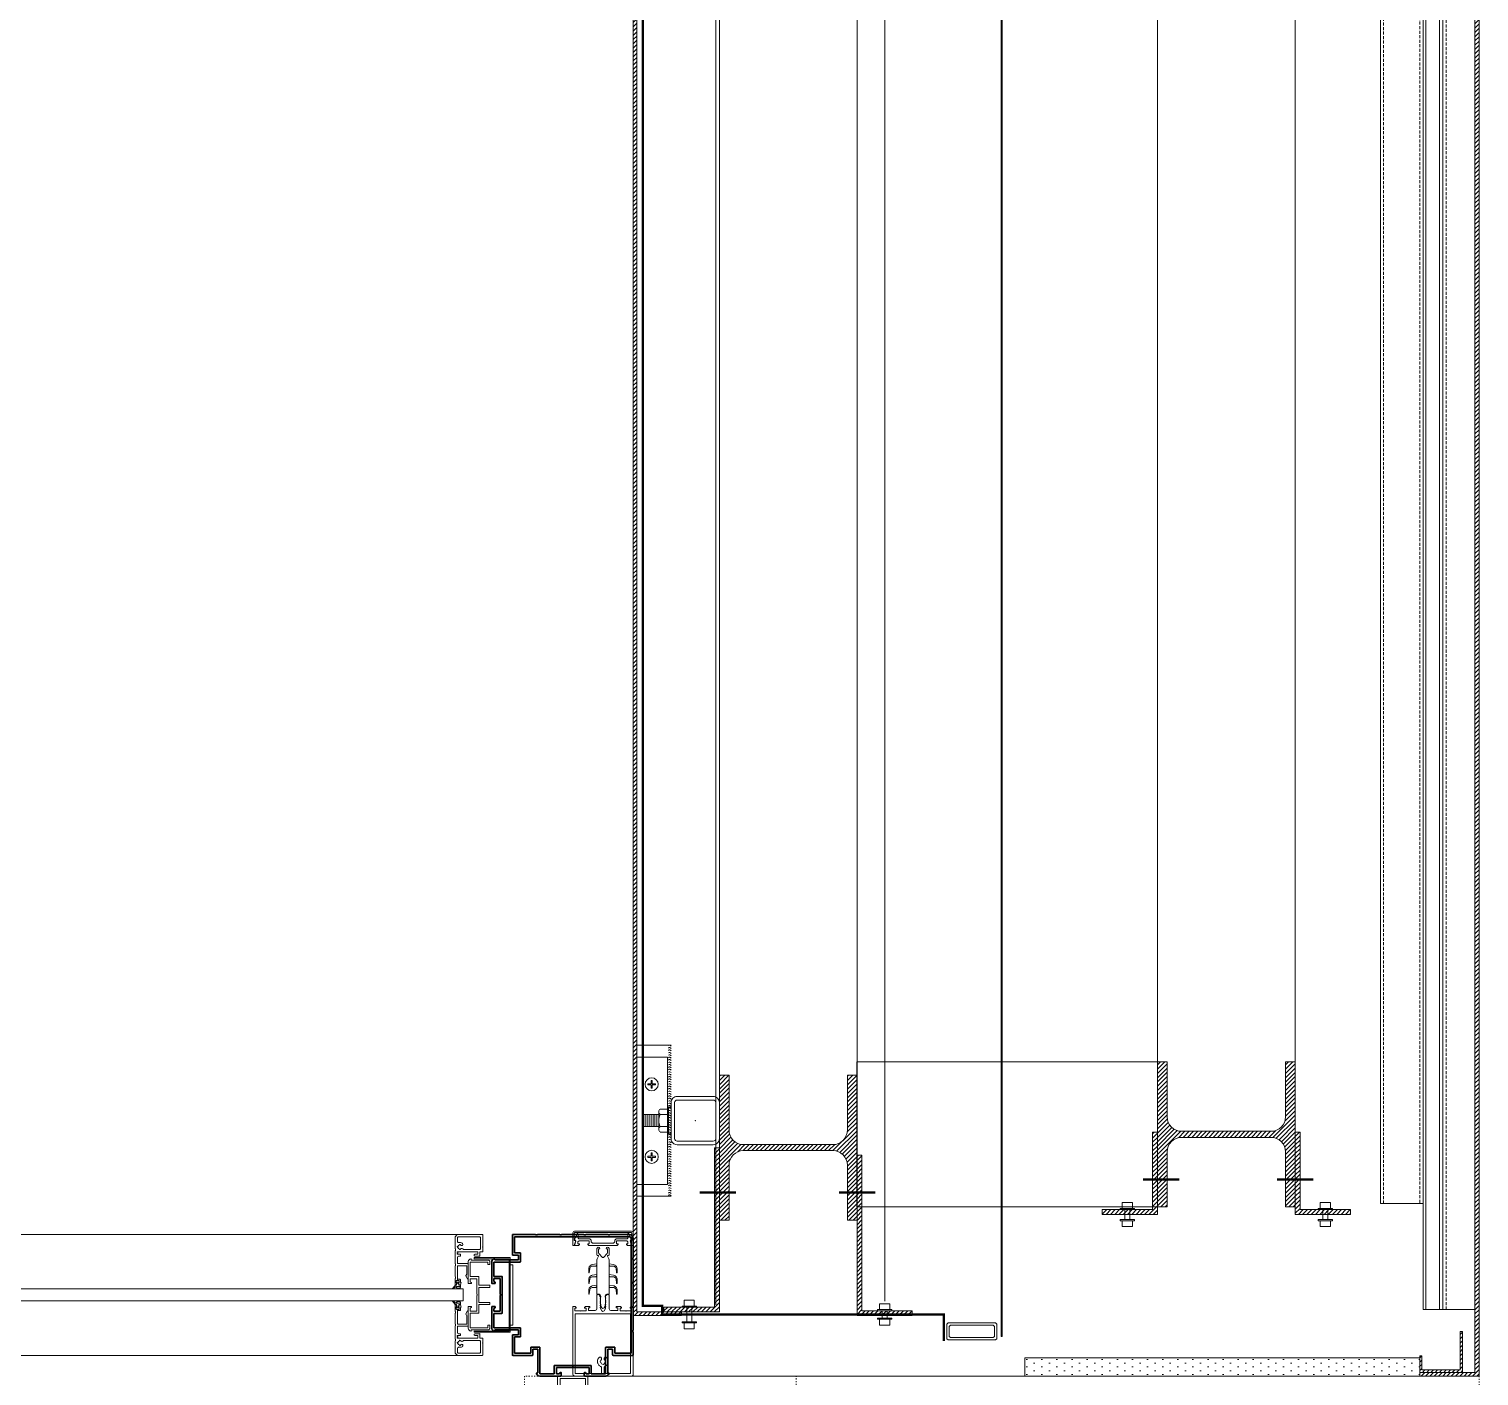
# Model space of a CAD drawing. Extents: x -3709 to 34962, y 0 to 8245.
# Drawn here: x 6080.8 to 6200.8, y 2972 to 3083.5 of the extents above; entities that cross this region are included whole.
import ezdxf

# ---------------------------------------------------------------- set-up
doc = ezdxf.new("R2010")
doc.units = 0
for name, pattern in [('DOT2', [0.125, 0, -0.125]), ('Grundrisse$0$AUSGEZOGEN', [2, 1, 1]), ('HIDDEN', [0.375, 0.25, -0.125])]:
    doc.linetypes.add(name, pattern=pattern)
doc.layers.get('0').update_dxf_attribs({"color": 9, "lineweight": 9})
for name, color, linetype, lineweight in [('06D', 9, 'Continuous', 9), ('09P', 9, 'Continuous', 9), ('10', 9, 'Continuous', 9), ('10A', 9, 'Continuous', 9), ('15', 9, 'Continuous', 9), ('20', 9, 'DOT2', 9), ('33', 9, 'BATTING', 9)]:
    doc.layers.add(name, color=color, linetype=linetype, lineweight=lineweight)
doc.linetypes.add('BATTING', pattern='A,0.0001,-0.1,[134,ltypeshp.shx,S=0.1,R=0,X=-0.1,Y=0],-0.2,[134,ltypeshp.shx,S=0.1,R=180,X=0.1,Y=0],-0.1', length=0.4001)
pattern_1 = [(135, (-1.3601, 215.09837), (-0.1767767, -0.1767767), [])]
pattern_2 = [(135, (-1.36034, 214.00161), (-0.1767767, -0.1767767), [])]

# ---------------------------------------------------------------- blocks, each defined once
blk = doc.blocks.new('p-cepheprofil-12')
at = {"layer": '10A', "linetype": 'Continuous'}
for points in [[(2.39, 11.82), (2.34, 11.87), (-2.34, 11.87), (-2.39, 11.82), (-2.39, 11.21), (-2.3, 11.18), (-2.28, 11.12), (-2.39, 10.8), (-2.5, 10.8), (-2.5, 11.85), (-2.45, 11.96), (-2.35, 12), (2.35, 12), (2.46, 11.95), (2.5, 11.85), (2.5, 10.8), (2.39, 10.8), (2.28, 11.12), (2.3, 11.18), (2.39, 11.21)], [(-2.07, 10.94), (-1.95, 10.94), (-1.95, 10.88), (-2.03, 10.8), (-2.35, 10.8), (-2.25, 11.17), (-2.25, 11.2), (-2.27, 11.23), (-2.33, 11.26), (-2.35, 11.31), (-2.27, 11.47), (-2.2, 11.61), (-2.13, 11.78), (-2.1, 11.79), (-2.07, 11.78), (-2.05, 11.74), (-2.05, 11.4), (-2, 11.35), (-1.08, 11.35), (-0.98, 11.25), (-0.98, 11.1), (-0.88, 11), (-0.03, 11), (0, 10.98), (0.02, 11), (0.88, 11), (0.98, 11.1), (0.98, 11.25), (1.08, 11.35), (2, 11.35), (2.05, 11.4), (2.05, 11.74), (2.07, 11.78), (2.1, 11.79), (2.14, 11.77), (2.21, 11.58), (2.26, 11.48), (2.35, 11.3), (2.33, 11.27), (2.27, 11.23), (2.25, 11.2), (2.25, 11.18), (2.35, 10.8), (2.03, 10.8), (1.95, 10.88), (1.95, 10.94), (2.07, 10.94), (2.07, 11.1), (1.97, 11.2), (1.13, 11.2), (1.13, 10.94), (1.25, 10.94), (1.25, 10.88), (1.17, 10.8), (-1.17, 10.8), (-1.25, 10.88), (-1.25, 10.94), (-1.13, 10.94), (-1.13, 11.2), (-1.97, 11.2), (-2.07, 11.1)], [(2.5, 5.75), (2.5, 0.15), (2.46, 0.05), (2.35, 0), (-2.35, 0), (-2.47, 0.06), (-2.5, 0.15), (-2.5, 5.75), (-2.3, 5.75), (-2.22, 5.67), (-2.22, 5.61), (-2.34, 5.61), (-2.34, 5.38), (-1.9, 5.38), (-1.87, 5.36), (-1.85, 5.38), (-1.4, 5.38), (-1.4, 5.61), (-1.52, 5.61), (-1.52, 5.67), (-1.44, 5.75), (-1.08, 5.75), (-1.08, 5.63), (-1.2, 5.63), (-1.2, 5.42), (-0.65, 5.42), (-0.53, 5.48), (-0.5, 5.57), (-0.5, 6.7), (-0.45, 6.75), (-0.35, 6.75), (-0.25, 6.65), (-0.25, 6.56), (-0.2, 6.53), (-0.2, 6.41), (-0.25, 6.38), (-0.2, 6.35), (-0.2, 6.23), (-0.25, 6.2), (-0.2, 6.17), (-0.2, 6.05), (-0.25, 6.02), (-0.2, 5.99), (-0.2, 5.87), (-0.25, 5.84), (-0.2, 5.81), (-0.2, 5.69), (-0.25, 5.66), (-0.2, 5.63), (-0.2, 5.59), (-0.09, 5.4), (0, 5.35), (0.09, 5.4), (0.2, 5.59), (0.2, 5.72), (0.25, 5.75), (0.2, 5.78), (0.2, 5.9), (0.25, 5.93), (0.2, 5.96), (0.2, 6.08), (0.25, 6.11), (0.2, 6.14), (0.2, 6.26), (0.25, 6.29), (0.2, 6.32), (0.2, 6.44), (0.25, 6.47), (0.2, 6.5), (0.2, 6.62), (0.25, 6.65), (0.37, 6.75), (0.45, 6.75), (0.5, 6.7), (0.5, 5.57), (0.56, 5.45), (0.65, 5.42), (1.22, 5.42), (1.22, 5.63), (1.1, 5.63), (1.1, 5.75), (1.46, 5.75), (1.54, 5.67), (1.54, 5.61), (1.42, 5.61), (1.42, 5.38), (1.86, 5.38), (1.89, 5.36), (1.91, 5.38), (2.36, 5.38), (2.36, 5.61), (2.24, 5.61), (2.24, 5.67), (2.32, 5.75)]]:
    blk.add_lwpolyline(points, close=True, dxfattribs=at)
at = {"layer": '10A', "linetype": 'Grundrisse$0$AUSGEZOGEN'}
for points in [[(0.5, 6.78), (0.32, 6.78), (0.22, 6.72), (0.19, 6.58), (0.2, 6.41), (0.21, 6.24), (0.21, 6.16), (0.24, 6.13), (0.2, 6.1), (0.2, 6.06), (0.19, 5.88), (0.19, 5.83), (0.17, 5.77), (0.09, 5.63), (0, 5.58), (-0.09, 5.63), (-0.17, 5.77), (-0.19, 5.83), (-0.19, 5.88), (-0.2, 6.06), (-0.2, 6.1), (-0.23, 6.13), (-0.21, 6.16), (-0.21, 6.24), (-0.2, 6.41), (-0.19, 6.58), (-0.23, 6.73), (-0.32, 6.78), (-0.5, 6.78), (-0.5, 9.61), (-0.48, 9.69), (-0.37, 9.93), (-0.37, 9.96), (-0.4, 9.97), (-0.47, 9.96), (-0.49, 9.97), (-0.5, 10.02), (-0.5, 10.56), (-0.4, 10.66), (-0.29, 10.63), (-0.27, 10.52), (-0.34, 10.52), (-0.37, 10.49), (-0.37, 10.2), (-0.34, 10.13), (-0.03, 9.82), (0, 9.81), (0.04, 9.82), (0.34, 10.13), (0.37, 10.2), (0.37, 10.49), (0.34, 10.52), (0.26, 10.52), (0.29, 10.63), (0.36, 10.66), (0.47, 10.63), (0.5, 10.56), (0.5, 9.99), (0.47, 9.96), (0.4, 9.97), (0.38, 9.96), (0.37, 9.93), (0.48, 9.69), (0.5, 9.61)], [(-0.94, 9.2), (-0.89, 9.22), (-0.5, 9.27), (-0.5, 9.16), (-0.55, 9.11), (-0.58, 9.09), (-0.9, 9.09), (-1.05, 9), (-1.1, 8.89), (-1.13, 8.55), (-1.13, 8.54), (-1.16, 8.53), (-1.18, 8.55), (-1.18, 8.9), (-1.18, 8.91), (-1.17, 8.96), (-1.15, 9), (-1.13, 9.05), (-1.1, 9.09), (-1.06, 9.12), (-1.02, 9.16), (-0.98, 9.18)], [(0.92, 9.21), (0.88, 9.22), (0.5, 9.27), (0.5, 9.16), (0.55, 9.11), (0.58, 9.09), (0.89, 9.09), (1.04, 9), (1.08, 8.89), (1.11, 8.56), (1.12, 8.54), (1.15, 8.53), (1.17, 8.55), (1.17, 8.9), (1.17, 8.91), (1.16, 8.96), (1.14, 9), (1.12, 9.05), (1.09, 9.09), (1.05, 9.13), (1.01, 9.16), (0.97, 9.18)], [(-0.94, 8.32), (-0.89, 8.34), (-0.5, 8.39), (-0.5, 8.28), (-0.55, 8.23), (-0.58, 8.21), (-0.9, 8.21), (-1.05, 8.12), (-1.1, 8.01), (-1.13, 7.67), (-1.13, 7.66), (-1.16, 7.65), (-1.18, 7.67), (-1.18, 8.02), (-1.18, 8.03), (-1.17, 8.08), (-1.15, 8.12), (-1.13, 8.17), (-1.1, 8.21), (-1.06, 8.24), (-1.02, 8.28), (-0.98, 8.3)], [(-0.94, 7.44), (-0.89, 7.46), (-0.5, 7.51), (-0.5, 7.4), (-0.55, 7.35), (-0.58, 7.33), (-0.9, 7.33), (-1.05, 7.24), (-1.1, 7.13), (-1.13, 6.79), (-1.13, 6.78), (-1.16, 6.77), (-1.18, 6.79), (-1.18, 7.14), (-1.18, 7.15), (-1.17, 7.2), (-1.15, 7.24), (-1.13, 7.29), (-1.1, 7.33), (-1.06, 7.36), (-1.02, 7.4), (-0.98, 7.42)], [(0.92, 8.33), (0.88, 8.34), (0.5, 8.39), (0.5, 8.28), (0.55, 8.23), (0.58, 8.21), (0.89, 8.21), (1.04, 8.12), (1.08, 8.01), (1.11, 7.68), (1.12, 7.66), (1.15, 7.65), (1.17, 7.67), (1.17, 8.02), (1.17, 8.03), (1.16, 8.08), (1.14, 8.12), (1.12, 8.17), (1.09, 8.21), (1.05, 8.25), (1.01, 8.28), (0.97, 8.3)], [(0.92, 7.45), (0.88, 7.46), (0.5, 7.51), (0.5, 7.4), (0.55, 7.35), (0.58, 7.33), (0.89, 7.33), (1.04, 7.24), (1.08, 7.13), (1.11, 6.8), (1.12, 6.78), (1.15, 6.77), (1.17, 6.79), (1.17, 7.14), (1.17, 7.15), (1.16, 7.2), (1.14, 7.24), (1.12, 7.29), (1.09, 7.33), (1.05, 7.37), (1.01, 7.4), (0.97, 7.42)]]:
    blk.add_lwpolyline(points, close=True, dxfattribs=at)
at = {"layer": '10A', "linetype": 'Continuous'}
blk.add_lwpolyline([(2.29, 5.15), (-2.29, 5.15), (-2.29, 0.21), (-0.16, 0.21), (-0.11, 0.26), (-0.11, 0.72), (-0.17, 0.78), (-0.22, 0.8), (-0.27, 0.83), (-0.31, 0.87), (-0.35, 0.91), (-0.38, 0.95), (-0.41, 1), (-0.43, 1.05), (-0.45, 1.1), (-0.46, 1.16), (-0.46, 1.21), (-0.45, 1.27), (-0.44, 1.32), (-0.42, 1.38), (-0.4, 1.43), (-0.37, 1.47), (-0.33, 1.51), (-0.29, 1.55), (-0.18, 1.56), (-0.13, 1.48), (-0.13, 1.34), (-0.16, 1.32), (-0.18, 1.33), (-0.22, 1.22), (-0.18, 1.08), (-0.16, 1.08), (-0.14, 1.07), (-0.12, 1), (0.01, 0.96), (0.11, 1), (0.12, 1.07), (0.15, 1.08), (0.16, 1.07), (0.2, 1.22), (0.16, 1.32), (0.15, 1.32), (0.12, 1.33), (0.11, 1.35), (0.11, 1.48), (0.18, 1.58), (0.27, 1.55), (0.31, 1.51), (0.35, 1.47), (0.38, 1.43), (0.41, 1.38), (0.42, 1.32), (0.44, 1.27), (0.44, 1.21), (0.44, 1.16), (0.43, 1.1), (0.42, 1.05), (0.39, 1), (0.37, 0.95), (0.33, 0.91), (0.29, 0.87), (0.25, 0.83), (0.2, 0.8), (0.15, 0.78), (0.09, 0.72), (0.09, 0.26), (0.14, 0.21), (2.29, 0.21), (2.29, 5.15)], dxfattribs=at)
blk = doc.blocks.new('*U98')
at = {"layer": '06D'}
for p, q in [((-4.58, 0), (-49.99, 0)), ((-4.58, -10), (-49.99, -10))]:
    blk.add_line(p, q, dxfattribs=at)
at = {"layer": '10'}
for p, q in [((-2.51, 0), (-4.58, 0)), ((-4.6, -0.01), (-4.77, -0.18)), ((-4.77, -1.17), (-4.77, -0.18)), ((-4.75, -1.19), (-4.74, -1.19)), ((-4.74, -1.19), (-4.74, -1.34)), ((-2.51, -1.03), (-2.48, -1)), ((-2.48, -1.05), (-2.51, -1.03)), ((-2.48, -1), (-2.48, -0.02)), ((-2.48, -1.42), (-2.48, -1.05)), ((-4.77, -1.36), (-4.77, -2.41)), ((-4.74, -1.34), (-4.75, -1.34)), ((-4.59, -1.48), (-4.59, -1.42)), ((-4.36, -1.42), (-4.59, -1.42)), ((-4.59, -1.63), (-4.59, -1.57)), ((-4.4, -1.63), (-4.59, -1.63)), ((-4.57, -2.36), (-4.57, -1.89)), ((-4.48, -1.79), (-4.38, -1.79)), ((-4.36, -1.42), (-2.9, -1.42)), ((-2.9, -1.63), (-3.1, -1.63)), ((-3.1, -1.79), (-2.75, -1.79)), ((-2.9, -1.42), (-2.9, -1.63)), ((-2.72, -1.42), (-2.48, -1.42)), ((-2.72, -1.77), (-2.72, -1.42)), ((-4.77, -2.61), (-4.77, -3.46)), ((-4.75, -2.44), (-4.74, -2.44)), ((-4.74, -2.58), (-4.75, -2.58)), ((-4.75, -3.49), (-4.74, -3.49)), ((-4.74, -2.44), (-4.74, -2.58)), ((-4.74, -3.49), (-4.74, -3.64)), ((-4.57, -3.77), (-4.57, -2.63)), ((-3.7, -2.41), (-4.53, -2.41)), ((-4.53, -2.58), (-3.8, -2.58)), ((-3.87, -3.43), (-3.73, -3.68)), ((-3.81, -3.28), (-3.86, -3.37)), ((-3.8, -2.58), (-3.8, -3.26)), ((-3.68, -3.66), (-3.68, -2.43)), ((-4.77, -4.22), (-4.98, -4.48)), ((-4.96, -4.5), (-4.96, -4.5)), ((-4.96, -4.5), (-4.96, -4.5)), ((-4.94, -4.48), (-4.7, -4.33)), ((-4.77, -3.66), (-4.77, -4.04)), ((-4.77, -3.77), (-4.77, -4.15)), ((-4.74, -3.64), (-4.75, -3.64)), ((-4.67, -4.2), (-4.75, -4.2)), ((-4.7, -4.33), (-4.7, -4.33)), ((-4.68, -4.17), (-4.63, -4.01)), ((-4.68, -4.31), (-4.68, -4.31)), ((-4.67, -3.83), (-4.67, -4.01)), ((-4.67, -3.96), (-4.62, -3.94)), ((-4.67, -4), (-4.67, -3.96)), ((-4.62, -3.99), (-4.67, -4)), ((-4.67, -4.01), (-4.63, -4.01)), ((-4.65, -4.18), (-4.63, -4.09)), ((-4.64, -3.8), (-4.46, -3.8)), ((-4.63, -4.09), (-4.62, -4.09)), ((-4.6, -4.06), (-4.6, -4.01)), ((-4.58, -4.31), (-4.4, -4.31)), ((-4.57, -3.77), (-4.57, -3.68)), ((-4.55, -3.7), (-4.38, -3.7)), ((-4.52, -4.45), (-4.46, -4.45)), ((-4.52, -4.49), (-4.46, -4.49)), ((-4.5, -4.06), (-4.5, -4.01)), ((-4.43, -3.96), (-4.48, -3.94)), ((-4.43, -4), (-4.48, -3.99)), ((-4.47, -4.09), (-4.48, -4.09)), ((-4.42, -4.17), (-4.47, -4.01)), ((-4.47, -4.01), (-4.43, -4.01)), ((-4.45, -4.18), (-4.47, -4.09)), ((-4.43, -3.83), (-4.43, -4.01)), ((-4.43, -4), (-4.43, -3.96)), ((-4.35, -4.2), (-4.43, -4.2)), ((-4.38, -4.2), (-4.36, -4.2)), ((-4.33, -3.96), (-4.33, -3.75)), ((-4.33, -3.96), (-4.26, -3.98)), ((-4.33, -3.96), (-4.26, -3.98)), ((-4.33, -4.32), (-4.33, -4.23)), ((-4.26, -3.98), (-4.32, -4.17)), ((-3.68, -3.67), (-3.68, -3.66)), ((-2.81, -4.38), (-2.81, -5.62)), ((-4.77, -5.78), (-4.98, -5.52)), ((-4.96, -5.5), (-4.96, -5.5)), ((-4.96, -5.5), (-4.96, -5.5)), ((-4.94, -5.52), (-4.7, -5.67)), ((-4.77, -6.23), (-4.77, -5.85)), ((-4.77, -6.34), (-4.77, -5.96)), ((-4.67, -5.8), (-4.75, -5.8)), ((-4.7, -5.67), (-4.7, -5.67)), ((-4.68, -5.69), (-4.68, -5.69)), ((-4.68, -5.83), (-4.63, -5.99)), ((-4.67, -6.17), (-4.67, -5.99)), ((-4.67, -5.99), (-4.63, -5.99)), ((-4.67, -6), (-4.67, -6.04)), ((-4.62, -6.01), (-4.67, -6)), ((-4.65, -5.82), (-4.63, -5.91)), ((-4.63, -5.91), (-4.62, -5.91)), ((-4.6, -5.94), (-4.6, -5.99)), ((-4.58, -5.69), (-4.4, -5.69)), ((-4.52, -5.51), (-4.46, -5.51)), ((-4.52, -5.55), (-4.46, -5.55)), ((-4.5, -5.94), (-4.5, -5.99)), ((-4.47, -5.91), (-4.48, -5.91)), ((-4.43, -6), (-4.48, -6.01)), ((-4.45, -5.82), (-4.47, -5.91)), ((-4.42, -5.83), (-4.47, -5.99)), ((-4.47, -5.99), (-4.43, -5.99)), ((-4.35, -5.8), (-4.43, -5.8)), ((-4.43, -6.17), (-4.43, -5.99)), ((-4.43, -6), (-4.43, -6.04)), ((-4.38, -5.8), (-4.36, -5.8)), ((-4.33, -5.68), (-4.33, -5.77)), ((-4.26, -6.02), (-4.32, -5.83)), ((-4.77, -7.39), (-4.77, -6.54)), ((-4.74, -6.36), (-4.75, -6.36)), ((-4.75, -6.51), (-4.74, -6.51)), ((-4.74, -6.51), (-4.74, -6.36)), ((-4.67, -6.04), (-4.62, -6.06)), ((-4.64, -6.2), (-4.46, -6.2)), ((-4.57, -6.23), (-4.57, -7.37)), ((-4.57, -6.23), (-4.57, -6.32)), ((-4.55, -6.3), (-4.38, -6.3)), ((-4.43, -6.04), (-4.48, -6.06)), ((-4.33, -6.04), (-4.26, -6.02)), ((-4.33, -6.04), (-4.26, -6.02)), ((-4.33, -6.04), (-4.33, -6.25)), ((-3.87, -6.57), (-3.73, -6.32)), ((-3.81, -6.72), (-3.86, -6.63)), ((-3.8, -7.42), (-3.8, -6.74)), ((-3.68, -6.33), (-3.68, -6.34)), ((-3.68, -6.34), (-3.68, -7.57)), ((-4.77, -8.64), (-4.77, -7.59)), ((-4.74, -7.42), (-4.75, -7.42)), ((-4.75, -7.56), (-4.74, -7.56)), ((-4.74, -7.56), (-4.74, -7.42)), ((-4.4, -8.37), (-4.59, -8.37)), ((-4.59, -8.37), (-4.59, -8.43)), ((-4.57, -7.64), (-4.57, -8.11)), ((-4.53, -7.42), (-3.8, -7.42)), ((-3.7, -7.59), (-4.53, -7.59)), ((-4.48, -8.21), (-4.38, -8.21)), ((-3.1, -8.21), (-2.75, -8.21)), ((-2.9, -8.37), (-3.1, -8.37)), ((-2.9, -8.58), (-2.9, -8.37)), ((-2.72, -8.23), (-2.72, -8.58)), ((-4.77, -8.83), (-4.77, -9.82)), ((-4.74, -8.66), (-4.75, -8.66)), ((-4.75, -8.81), (-4.74, -8.81)), ((-4.74, -8.81), (-4.74, -8.66)), ((-4.59, -8.52), (-4.59, -8.58)), ((-4.36, -8.58), (-4.59, -8.58)), ((-4.36, -8.58), (-2.9, -8.58)), ((-2.72, -8.58), (-2.48, -8.58)), ((-2.48, -8.95), (-2.51, -8.97)), ((-2.51, -8.97), (-2.48, -9)), ((-2.48, -8.58), (-2.48, -8.95)), ((-2.48, -9), (-2.48, -9.98)), ((-4.6, -9.99), (-4.77, -9.82)), ((-2.51, -10), (-4.58, -10))]:
    blk.add_line(p, q, dxfattribs=at)
for points in [[(-2.76, -1.24), (-4.06, -1.24, -0.299765), (-4.1, -1.21, 0.493448), (-4.26, -1.17, -0.109939), (-4.33, -1.2), (-4.33, -1.24, -0.093842), (-4.41, -1.24), (-4.41, -1.2, -0.284735), (-4.54, -1.07), (-4.58, -1.07, -0.093842), (-4.58, -0.99), (-4.54, -0.99, -0.284735), (-4.41, -0.86), (-4.41, -0.82, -0.093842), (-4.33, -0.82), (-4.33, -0.86, -0.11545), (-4.26, -0.9, 0.758222), (-4.12, -0.8, 0.3195), (-4.31, -0.67), (-4.48, -0.67, -0.414214), (-4.57, -0.57), (-4.57, -0.28, -0.414214), (-4.48, -0.18), (-2.76, -0.18, -0.414214), (-2.66, -0.28), (-2.66, -1.14, -0.414214)], [(-2.76, -8.76), (-4.06, -8.76, 0.299765), (-4.1, -8.79, -0.493448), (-4.26, -8.83, 0.109939), (-4.33, -8.8), (-4.33, -8.76, 0.093842), (-4.41, -8.76), (-4.41, -8.8, 0.284735), (-4.54, -8.93), (-4.58, -8.93, 0.093842), (-4.58, -9.01), (-4.54, -9.01, 0.284735), (-4.41, -9.14), (-4.41, -9.18, 0.093842), (-4.33, -9.18), (-4.33, -9.14, 0.11545), (-4.26, -9.1, -0.758222), (-4.12, -9.2, -0.3195), (-4.31, -9.33), (-4.48, -9.33, 0.414214), (-4.57, -9.43), (-4.57, -9.72, 0.414214), (-4.48, -9.82), (-2.76, -9.82, 0.414214), (-2.66, -9.72), (-2.66, -8.86, 0.414214)]]:
    blk.add_lwpolyline(points, format="xyb", close=True, dxfattribs=at)
blk.add_lwpolyline([(-3.69, -5.99), (-3.69, -7.76, 0.302455), (-3.47, -7.99, 0.472325), (-3.44, -7.96), (-3.44, -7.89), (-1.99, -7.89), (-1.89, -7.79), (-1.89, -7.51), (-2.07, -7.51), (-2.07, -7.71), (-3.51, -7.71), (-3.51, -6.52), (-2.81, -6.52), (-2.81, -5.8), (-1.89, -5.8), (-1.89, -5.62), (-2.81, -5.62), (-2.81, -4.38), (-1.89, -4.38), (-1.89, -4.2), (-2.81, -4.2), (-2.81, -3.48), (-3.51, -3.48), (-3.51, -2.29), (-2.07, -2.29), (-2.07, -2.49), (-1.89, -2.49), (-1.89, -2.21), (-1.99, -2.11), (-3.44, -2.11), (-3.44, -2.04, 0.472325), (-3.47, -2.01, 0.300488), (-3.69, -2.23, 0.047452), (-3.69, -2.24), (-3.69, -4.01, 0.414214), (-3.65, -4.05), (-3.47, -4.05), (-3.4, -4.05), (-3.4, -4.01, 0.339454), (-3.44, -3.96), (-3.53, -3.91), (-3.53, -3.7, -0.414214), (-3.49, -3.66), (-2.96, -3.66), (-2.96, -4.95), (-2.93, -4.95), (-2.93, -5.05), (-2.96, -5.05), (-2.96, -6.34), (-3.49, -6.34, -0.414214), (-3.53, -6.3), (-3.53, -6.09), (-3.44, -6.04, 0.339454), (-3.4, -5.99), (-3.4, -5.95), (-3.65, -5.95, 0.414214), (-3.69, -5.99)], format="xyb", dxfattribs=at)
for points in [[(-0.2, -1.91), (-3.19, -1.91), (-3.19, -2.01), (-0.3, -2.01), (-0.3, -7.99), (-3.19, -7.99), (-3.19, -8.09), (-0.2, -8.09)], [(0, -7.49), (-0.2, -7.49), (-0.2, -2.51), (0, -2.51)]]:
    blk.add_lwpolyline(points, close=True, dxfattribs=at)
for centre, radius, start, end in [((-2.51, -0.02), 0.0249, 0, 90), ((-4.75, -1.17), 0.0249, 180, 270), ((-4.75, -1.36), 0.0249, 90, 180), ((-4.59, -1.52), 0.0498, 270, 90), ((-4.48, -1.89), 0.0996, 90, 180), ((-4.53, -2.36), 0.0498, 180, 270), ((-4.39, -1.71), 0.0802, 263.2671, 96.7329), ((-3.11, -1.71), 0.0802, 83.2671, 276.7329), ((-2.75, -1.77), 0.0249, 270, 0), ((-4.75, -2.41), 0.0249, 180, 270), ((-4.75, -2.61), 0.0249, 90, 180), ((-4.75, -3.46), 0.0249, 180, 270), ((-4.53, -2.63), 0.0498, 90, 180), ((-3.83, -3.41), 0.0498, 139.0938, 209.7608), ((-3.85, -3.26), 0.0498, 326.5992, 0), ((-3.7, -2.43), 0.0249, 0, 90), ((-4.96, -4.48), 0.0199, 180, 270), ((-4.96, -4.48), 0.0199, 270, 348.6901), ((-4.75, -3.66), 0.0249, 90, 180), ((-4.72, -4.15), 0.0498, 180, 345.209), ((-4.75, -4.22), 0.0199, 90, 180), ((-4.68, -4.33), 0.0199, 90, 180), ((-4.68, -4.33), 0.0199, 337.3801, 90), ((-4.64, -3.83), 0.0299, 90, 180), ((-4.66, -3.98), 0.0249, 110, 113.5782), ((-4.67, -4.18), 0.0249, 270, 350), ((-4.55, -4.38), 0.115, 158.9026, 287.0564), ((-4.55, -4.38), 0.0773, 159.7731, 294.7787), ((-4.55, -4.13), 0.199, 70, 110), ((-4.62, -4.01), 0.0199, 0, 105), ((-4.62, -4.06), 0.0249, 270, 0), ((-4.5, -4.41), 0.134, 137.5514, 157.0429), ((-4.58, -4.34), 0.0299, 90, 137.5514), ((-4.55, -3.68), 0.0199, 180, 270), ((-4.48, -4.01), 0.0199, 75, 180), ((-4.48, -4.06), 0.0249, 180, 270), ((-4.46, -3.83), 0.0299, 0, 90), ((-4.43, -4.38), 0.08, 248.0874, 49.6868), ((-4.43, -4.38), 0.116, 253.6046, 29.7789), ((-4.43, -4.18), 0.0249, 190, 270), ((-4.44, -3.98), 0.0249, 66.4219, 70), ((-4.38, -4.15), 0.0498, 194.791, 270), ((-4.38, -4.15), 0.0498, 194.791, 270), ((-4.4, -4.34), 0.0299, 42.5449, 90), ((-4.38, -3.75), 0.0498, 0, 90), ((-4.36, -4.15), 0.0498, 270, 344.8078), ((-4.35, -4.23), 0.0249, 0, 90), ((-3.71, -3.67), 0.0249, 210.0504, 342.4791), ((-4.96, -5.52), 0.0199, 90, 180), ((-4.96, -5.52), 0.0199, 11.3099, 90), ((-4.75, -5.78), 0.0199, 180, 270), ((-4.72, -5.85), 0.0498, 14.791, 180), ((-4.68, -5.67), 0.0199, 180, 270), ((-4.68, -5.67), 0.0199, 270, 22.6199), ((-4.55, -5.62), 0.115, 72.9436, 201.0974), ((-4.67, -5.82), 0.0249, 10, 90), ((-4.55, -5.62), 0.0773, 65.2213, 200.2269), ((-4.5, -5.59), 0.134, 202.9571, 222.4486), ((-4.62, -5.94), 0.0249, 0, 90), ((-4.62, -5.99), 0.0199, 255, 0), ((-4.58, -5.66), 0.0299, 222.4486, 270), ((-4.48, -5.94), 0.0249, 90, 180), ((-4.48, -5.99), 0.0199, 180, 285), ((-4.43, -5.62), 0.116, 330.2211, 106.3954), ((-4.43, -5.62), 0.08, 310.3132, 111.9126), ((-4.43, -5.82), 0.0249, 90, 170), ((-4.38, -5.85), 0.0498, 90, 165.209), ((-4.38, -5.85), 0.0498, 90, 165.209), ((-4.4, -5.66), 0.0299, 270, 317.4551), ((-4.36, -5.85), 0.0498, 15.1922, 90), ((-4.35, -5.77), 0.0249, 270, 0), ((-4.75, -6.34), 0.0249, 180, 270), ((-4.75, -6.54), 0.0249, 90, 180), ((-4.66, -6.02), 0.0249, 246.4218, 250), ((-4.64, -6.17), 0.0299, 180, 270), ((-4.55, -5.87), 0.199, 250, 290), ((-4.55, -6.32), 0.0199, 90, 180), ((-4.46, -6.17), 0.0299, 270, 0), ((-4.44, -6.02), 0.0249, 290, 293.5781), ((-4.38, -6.25), 0.0498, 270, 0), ((-3.83, -6.59), 0.0498, 150.2392, 220.9062), ((-3.85, -6.74), 0.0498, 360, 33.4008), ((-3.71, -6.33), 0.0249, 17.5209, 149.9496), ((-4.75, -7.39), 0.0249, 180, 270), ((-4.75, -7.59), 0.0249, 90, 180), ((-4.53, -7.37), 0.0498, 180, 270), ((-4.53, -7.64), 0.0498, 90, 180), ((-4.48, -8.11), 0.0996, 180, 270), ((-4.39, -8.29), 0.0802, 263.2671, 96.7329), ((-3.7, -7.57), 0.0249, 270, 0), ((-3.11, -8.29), 0.0802, 83.2671, 276.7329), ((-2.75, -8.23), 0.0249, 0, 90), ((-4.75, -8.64), 0.0249, 180, 270), ((-4.75, -8.83), 0.0249, 90, 180), ((-4.59, -8.48), 0.0498, 270, 90), ((-2.51, -9.98), 0.0249, 270, 0)]:
    blk.add_arc(centre, radius, start, end, dxfattribs=at)
at = {"layer": '15'}
blk.add_lwpolyline([(-4.11, -4.5), (-49.99, -4.5), (-256.08, -4.5), (-256.08, -5.5), (-49.99, -5.5), (-4.11, -5.5)], close=True, dxfattribs=at)
blk = doc.blocks.new('p-dogramakose_trimlinesnap')
at = {"layer": '10', "lineweight": 35}
for p, q in [((2.1, 11.46), (2.03, 11.46)), ((2.1, 9.5), (2.1, 11.46)), ((2.27, 11.71), (4.02, 11.71)), ((2.28, 11.53), (3.47, 11.53)), ((2.28, 9.35), (2.28, 11.53)), ((3.47, 11.53), (3.47, 10.86)), ((3.5, 10.83), (6.5, 10.83)), ((3.65, 11.53), (3.89, 11.53)), ((3.65, 11.53), (3.65, 11.01)), ((3.65, 11.01), (4.95, 11.01)), ((3.94, 11.43), (3.89, 11.53)), ((3.97, 11.42), (4.02, 11.42)), ((4.05, 11.68), (4.05, 11.45)), ((4.95, 10.97), (4.95, 11.01)), ((4.95, 10.97), (5.05, 10.97)), ((5.05, 10.97), (5.05, 11.01)), ((5.05, 11.01), (6.35, 11.01)), ((5.95, 11.68), (5.95, 11.45)), ((5.98, 11.71), (7.73, 11.71)), ((5.98, 11.42), (6.03, 11.42)), ((6.06, 11.43), (6.11, 11.53)), ((6.11, 11.53), (6.35, 11.53)), ((6.35, 11.53), (6.35, 11.01)), ((6.53, 11.53), (7.72, 11.53)), ((6.53, 10.86), (6.53, 11.53)), ((7.72, 11.53), (7.72, 9.35)), ((7.9, 9.5), (7.9, 11.46)), ((7.97, 11.46), (7.9, 11.46)), ((0, 8.08), (0, 9.97)), ((0.03, 10), (1.67, 10)), ((0.18, 9.82), (1.52, 9.82)), ((0.18, 0.3), (0.18, 9.82)), ((1.52, 9.82), (1.52, 9.35)), ((1.7, 9.97), (1.7, 9.5)), ((8.3, 9.97), (8.3, 9.5)), ((8.33, 10), (9.97, 10)), ((8.48, 9.82), (9.82, 9.82)), ((8.48, 9.35), (8.48, 9.82)), ((9.82, 9.82), (9.82, 8.48)), ((10, 8.33), (10, 9.97)), ((1.55, 9.32), (2.25, 9.32)), ((1.7, 9.5), (2.1, 9.5)), ((7.75, 9.32), (8.45, 9.32)), ((8.3, 9.5), (7.9, 9.5)), ((9.32, 8.45), (9.32, 7.75)), ((9.82, 8.48), (9.35, 8.48)), ((0.04, 8.08), (0, 8.08)), ((0, 6.08), (0, 7.92)), ((0, 7.92), (0.04, 7.92)), ((0.04, 7.92), (0.04, 8.08)), ((9.35, 7.72), (11.53, 7.72)), ((9.5, 8.3), (9.5, 7.9)), ((9.97, 8.3), (9.5, 8.3)), ((9.5, 7.9), (11.46, 7.9)), ((11.46, 7.97), (11.46, 7.9)), ((11.53, 7.72), (11.53, 6.53)), ((11.71, 5.98), (11.71, 7.73)), ((0.04, 6.08), (0, 6.08)), ((0.04, 5.92), (0.04, 6.08)), ((10.83, 6.5), (10.83, 3.5)), ((11.53, 6.53), (10.86, 6.53)), ((11.01, 5.05), (11.01, 6.35)), ((11.53, 6.35), (11.01, 6.35)), ((11.42, 5.98), (11.42, 6.03)), ((11.43, 6.06), (11.53, 6.11)), ((11.53, 6.11), (11.53, 6.35)), ((0, 4.08), (0, 5.92)), ((0, 5.92), (0.04, 5.92)), ((10.97, 4.95), (10.97, 5.05)), ((10.97, 5.05), (11.01, 5.05)), ((10.97, 4.95), (11.01, 4.95)), ((11.01, 3.65), (11.01, 4.95)), ((11.68, 5.95), (11.45, 5.95)), ((0.04, 4.08), (0, 4.08)), ((0, 2.08), (0, 3.92)), ((0, 3.92), (0.04, 3.92)), ((0.04, 3.92), (0.04, 4.08)), ((11.53, 3.65), (11.01, 3.65)), ((11.42, 3.97), (11.42, 4.02)), ((11.43, 3.94), (11.53, 3.89)), ((11.68, 4.05), (11.45, 4.05)), ((11.53, 3.65), (11.53, 3.89)), ((11.71, 2.27), (11.71, 4.02)), ((10.86, 3.47), (11.53, 3.47)), ((11.53, 3.47), (11.53, 2.28)), ((0.04, 2.08), (0, 2.08)), ((0, 0.3), (0, 1.92)), ((0, 1.92), (0.04, 1.92)), ((0.04, 1.92), (0.04, 2.08)), ((9.32, 2.25), (9.32, 1.55)), ((11.53, 2.28), (9.35, 2.28)), ((9.35, 1.52), (9.82, 1.52)), ((9.5, 1.7), (9.5, 2.1)), ((9.5, 2.1), (11.46, 2.1)), ((9.97, 1.7), (9.5, 1.7)), ((9.82, 1.52), (9.82, 0.18)), ((10, 0.03), (10, 1.67)), ((11.46, 2.1), (11.46, 2.03)), ((9.82, 0.18), (0.3, 0.18)), ((0.3, 0), (1.92, 0)), ((1.92, 0.04), (2.08, 0.04)), ((1.92, 0), (1.92, 0.04)), ((2.08, 0.04), (2.08, 0)), ((2.08, 0), (3.92, 0)), ((3.92, 0.04), (4.08, 0.04)), ((3.92, 0), (3.92, 0.04)), ((4.08, 0.04), (4.08, 0)), ((4.08, 0), (5.92, 0)), ((5.92, 0.04), (6.08, 0.04)), ((5.92, 0), (5.92, 0.04)), ((6.08, 0.04), (6.08, 0)), ((6.08, 0), (7.92, 0)), ((7.92, 0.04), (8.08, 0.04)), ((7.92, 0), (7.92, 0.04)), ((8.08, 0.04), (8.08, 0)), ((8.08, 0), (9.97, 0))]:
    blk.add_line(p, q, dxfattribs=at)
for centre, radius, start, end in [((2.27, 11.43), 0.28, 90, 166.1135), ((2.03, 11.49), 0.03, 166.1135, 270), ((3.5, 10.86), 0.03, 180, 270), ((3.97, 11.45), 0.03, 210, 270), ((4.02, 11.68), 0.03, 0, 90), ((4.02, 11.45), 0.03, 270, 0), ((5.98, 11.68), 0.03, 90, 180), ((5.98, 11.45), 0.03, 180, 270), ((6.03, 11.45), 0.03, 270, 330), ((6.5, 10.86), 0.03, 270, 0), ((7.73, 11.43), 0.28, 13.8865, 90), ((7.97, 11.49), 0.03, 270, 13.8865), ((0.03, 9.97), 0.03, 90, 180), ((1.67, 9.97), 0.03, 0, 90), ((8.33, 9.97), 0.03, 90, 180), ((9.97, 9.97), 0.03, 0, 90), ((1.55, 9.35), 0.03, 180, 270), ((2.25, 9.35), 0.03, 270, 0), ((7.75, 9.35), 0.03, 180, 270), ((8.45, 9.35), 0.03, 270, 0), ((9.35, 8.45), 0.03, 90, 180), ((9.35, 7.75), 0.03, 180, 270), ((9.97, 8.33), 0.03, 270, 0), ((11.49, 7.97), 0.03, 76.1135, 180), ((11.43, 7.73), 0.28, 0, 76.1135), ((10.86, 6.5), 0.03, 90, 180), ((11.45, 6.03), 0.03, 120, 180), ((11.45, 5.98), 0.03, 180, 270), ((11.68, 5.98), 0.03, 270, 0), ((11.45, 4.02), 0.03, 90, 180), ((11.45, 3.97), 0.03, 180, 240), ((11.68, 4.02), 0.03, 0, 90), ((10.86, 3.5), 0.03, 180, 270), ((9.35, 2.25), 0.03, 90, 180), ((9.35, 1.55), 0.03, 180, 270), ((9.97, 1.67), 0.03, 0, 90), ((11.49, 2.03), 0.03, 180, 283.8865), ((11.43, 2.27), 0.28, 283.8865, 0), ((0.3, 0.3), 0.3, 180, 270), ((0.3, 0.3), 0.12, 180, 270), ((9.97, 0.03), 0.03, 270, 0)]:
    blk.add_arc(centre, radius, start, end, dxfattribs=at)
blk = doc.blocks.new('p-kayarkapi_dormaeasy')
at = {"layer": '10', "linetype": 'DOT2'}
blk.add_lwpolyline([(-414.58, -22.5), (4.21, -22.5), (4.21, 0), (-418.79, 0)], close=True, dxfattribs=at)
at = {"layer": '10'}
blk.add_lwpolyline([(1.71, -2.95), (1.71, -2.75), (4.21, -2.75), (4.21, -5.25), (1.71, -5.25), (1.71, -5.05), (4.01, -5.05), (4.01, -2.95)], close=True, dxfattribs=at)
blk = doc.blocks.new('p-cephe-onkisim')
at = {"layer": '06D'}
blk.add_lwpolyline([(-70, 2779.5), (-70, 3752.21)], dxfattribs=at)
at = {"layer": '10'}
blk.add_lwpolyline([(0, 3019.5), (-70, 3019.5), (-70, 2779.5), (0, 2779.5)], close=True, dxfattribs=at)
for name, p, rotation in [('p-dogramakose_trimlinesnap', (-70, 2791.21), 180), ('p-kayarkapi_dormaeasy', (-79, 2775.29), 90)]:
    blk.add_blockref(name, p, dxfattribs=dict(rotation=rotation))
blk.add_blockref('p-cepheprofil-12', (-72.5, 2779.5))
at = {"layer": '10', "color": 2}
blk.add_blockref('*U98', (-79.97, 2791.21), dxfattribs=at)
blk = doc.blocks.new('*U716')
for points in [[(-0.09, -0.42), (-0.58, -0.42), (-0.58, 0.43), (-0.09, 0.43)], [(-0.09, 0.59), (0, 0.59), (0, -0.59), (-0.09, -0.59)], [(0.92, 0.59), (0.83, 0.59), (0.83, -0.59), (0.92, -0.59)], [(0.92, -0.42), (1.41, -0.42), (1.41, 0.43), (0.92, 0.43)]]:
    blk.add_lwpolyline(points, close=True)
for points in [[(0.83, 0.21), (0, 0.21)], [(0.83, -0.2), (0, -0.2)]]:
    blk.add_lwpolyline(points)
blk = doc.blocks.new('*U717')
for points in [[(-0.09, -0.42), (-0.58, -0.42), (-0.58, 0.43), (-0.09, 0.43)], [(-0.09, 0.59), (0, 0.59), (0, -0.59), (-0.09, -0.59)], [(1.3, 0.59), (1.21, 0.59), (1.21, -0.59), (1.3, -0.59)], [(1.3, -0.42), (1.79, -0.42), (1.79, 0.43), (1.3, 0.43)]]:
    blk.add_lwpolyline(points, close=True)
for points in [[(1.21, 0.21), (0, 0.21)], [(1.21, -0.2), (0, -0.2)]]:
    blk.add_lwpolyline(points)
blk = doc.blocks.new('*U718')
for points in [[(-0.09, -0.42), (-0.58, -0.42), (-0.58, 0.43), (-0.09, 0.43)], [(-0.09, 0.59), (0, 0.59), (0, -0.59), (-0.09, -0.59)], [(0.7, 0.59), (0.61, 0.59), (0.61, -0.59), (0.7, -0.59)], [(0.7, -0.42), (1.19, -0.42), (1.19, 0.43), (0.7, 0.43)]]:
    blk.add_lwpolyline(points, close=True)
for points in [[(0.61, 0.21), (0, 0.21)], [(0.61, -0.2), (0, -0.2)]]:
    blk.add_lwpolyline(points)
blk = doc.blocks.new('Prf-40x40')
for points in [[(1.5, -2), (-1.5, -2, -0.414214), (-2, -1.5), (-2, 1.5, -0.414214), (-1.5, 2), (1.5, 2, -0.414214), (2, 1.5), (2, -1.5, -0.414214)], [(1.5, -1.7), (-1.5, -1.7, -0.414214), (-1.7, -1.5), (-1.7, 1.5, -0.414214), (-1.5, 1.7), (1.5, 1.7, -0.414214), (1.7, 1.5), (1.7, -1.5, -0.414214)]]:
    blk.add_lwpolyline(points, format="xyb", close=True)
blk.add_point((0, 0))
blk = doc.blocks.new('VIDA-GY2')
for p, q in [((-0.5, 5.9), (-3.2, 5.9)), ((-0.5, 4.9), (-3.2, 4.9)), ((-0.5, 8.6), (-0.5, 5.9)), ((-0.5, 4.9), (-0.5, 2.2)), ((0.5, 8.6), (0.5, 5.9)), ((3.2, 5.9), (0.5, 5.9)), ((0.5, 4.9), (0.5, 2.2)), ((3.2, 4.9), (0.5, 4.9))]:
    blk.add_line(p, q)
blk.add_circle((0, 5.4), 5.4)
for centre, start, end in [((-1.2, 5.4), 166.2259, 193.7741), ((0, 6.6), 76.2259, 103.7741), ((0, 4.2), 256.2259, 283.7741), ((1.2, 5.4), 346.2259, 13.7741)]:
    blk.add_arc(centre, 2.1, start, end)
blk = doc.blocks.new('A$C24435FA4')
for p, q in [((6.82, 6.25, 0), (4, 6.25, 0)), ((6.82, 5.25, 0), (6.82, 6.25, 0)), ((4.3, 5.28, 0), (6.82, 5.28, 0)), ((4.3, 5.28, 0), (4.3, -5.25, 0)), ((4.3, -5.25, 0), (4.3, 5.28, 0)), ((6.82, -5.25, 0), (6.82, 5.28, 0)), ((4.2, 1.1, 0), (4, 1.1, 0)), ((4, 1.1, 0), (4, -1.1, 0)), ((4.2, 1.1, 0), (4.2, -1.1, 0)), ((4.3, 0.95, 0), (4.9, 0.95, 0)), ((4.3, 0.5, 0), (4.9, 0.5, 0)), ((5, 0.72, 0), (5, -0.73, 0)), ((5, 0.5, 0), (6.3, 0.5, 0)), ((5.16, -0.5, 0), (5.16, 0.5, 0)), ((5.33, -0.5, 0), (5.33, 0.5, 0)), ((5.49, -0.5, 0), (5.49, 0.5, 0)), ((5.65, -0.5, 0), (5.65, 0.5, 0)), ((5.81, -0.5, 0), (5.81, 0.5, 0)), ((5.98, -0.5, 0), (5.98, 0.5, 0)), ((6.14, -0.5, 0), (6.14, 0.5, 0)), ((6.3, -0.5, 0), (6.3, 0.5, 0)), ((4.2, -1.1, 0), (4, -1.1, 0)), ((4.3, -0.5, 0), (4.9, -0.5, 0)), ((4.3, -0.95, 0), (4.9, -0.95, 0)), ((5, -0.5, 0), (6.3, -0.5, 0)), ((4.3, -5.25, 0), (6.82, -5.25, 0)), ((6.82, -6.25, 0), (6.82, -5.25, 0)), ((4, -6.25, 0), (6.82, -6.25))]:
    blk.add_line(p, q)
for centre, radius, start, end in [((4.12, 6.28, 0), 0.129, 200.3002, 318.4444), ((4.12, 6.08, 0), 0.129, 200.3002, 318.4444), ((4.12, 5.88, 0), 0.129, 200.3002, 318.4444), ((4.12, 5.68, 0), 0.129, 200.3002, 318.4444), ((4.12, 5.48, 0), 0.129, 200.3002, 318.4444), ((4.12, 5.28, 0), 0.129, 200.3002, 318.4444), ((4.12, 5.08, 0), 0.129, 200.3002, 318.4444), ((4.12, 4.88, 0), 0.129, 200.3002, 318.4444), ((4.12, 4.68, 0), 0.129, 200.3002, 318.4444), ((4.12, 4.48, 0), 0.129, 200.3002, 318.4444), ((4.12, 4.28, 0), 0.129, 200.3002, 318.4444), ((4.12, 4.08, 0), 0.129, 200.3002, 318.4444), ((4.12, 3.88, 0), 0.129, 200.3002, 318.4444), ((4.12, 3.68, 0), 0.129, 200.3002, 318.4444), ((4.12, 3.48, 0), 0.129, 200.3002, 318.4444), ((4.12, 3.28, 0), 0.129, 200.3002, 318.4444), ((4.12, 3.08, 0), 0.129, 200.3002, 318.4444), ((4.12, 2.88, 0), 0.129, 200.3002, 318.4444), ((4.12, 2.68, 0), 0.129, 200.3002, 318.4444), ((4.12, 2.48, 0), 0.129, 200.3002, 318.4444), ((4.12, 2.28, 0), 0.129, 200.3002, 318.4444), ((4.12, 2.08, 0), 0.129, 200.3002, 318.4444), ((4.12, 1.88, 0), 0.129, 200.3002, 318.4444), ((4.12, 1.68, 0), 0.129, 200.3002, 318.4444), ((4.12, 1.48, 0), 0.129, 200.3002, 318.4444), ((4.12, 1.28, 0), 0.129, 200.3002, 318.4444), ((4.12, 1.08, 0), 0.129, 200.3002, 318.4444), ((4.12, 0.88, 0), 0.129, 200.3002, 318.4444), ((4.12, 0.68, 0), 0.129, 200.3002, 318.4444), ((4.12, 0.48, 0), 0.129, 200.3002, 318.4444), ((4.12, 0.28, 0), 0.129, 200.3002, 318.4444), ((4.12, 0.08, 0), 0.129, 200.3002, 318.4444), ((4.5, 0.72), 0.303, 132.075, 227.925), ((5.5, 0), 1.3, 157.3801, 202.6199), ((4.7, 0.72), 0.303, 312.075, 47.925), ((3.7, 0), 1.3, 337.3801, 22.6199), ((4.12, -0.12, 0), 0.129, 200.3002, 318.4444), ((4.12, -0.32, 0), 0.129, 200.3002, 318.4444), ((4.12, -0.52, 0), 0.129, 200.3002, 318.4444), ((4.12, -0.72, 0), 0.129, 200.3002, 318.4444), ((4.12, -0.92, 0), 0.129, 200.3002, 318.4444), ((4.12, -1.12, 0), 0.129, 200.3002, 318.4444), ((4.5, -0.73), 0.303, 132.075, 227.925), ((4.7, -0.73), 0.303, 312.075, 47.925), ((4.12, -1.32, 0), 0.129, 200.3002, 318.4444), ((4.12, -1.52, 0), 0.129, 200.3002, 318.4444), ((4.12, -1.72, 0), 0.129, 200.3002, 318.4444), ((4.12, -1.92, 0), 0.129, 200.3002, 318.4444), ((4.12, -2.12, 0), 0.129, 200.3002, 318.4444), ((4.12, -2.32, 0), 0.129, 200.3002, 318.4444), ((4.12, -2.52, 0), 0.129, 200.3002, 318.4444), ((4.12, -2.72, 0), 0.129, 200.3002, 318.4444), ((4.12, -2.92, 0), 0.129, 200.3002, 318.4444), ((4.12, -3.12, 0), 0.129, 200.3002, 318.4444), ((4.12, -3.32, 0), 0.129, 200.3002, 318.4444), ((4.12, -3.52, 0), 0.129, 200.3002, 318.4444), ((4.12, -3.72, 0), 0.129, 200.3002, 318.4444), ((4.12, -3.92, 0), 0.129, 200.3002, 318.4444), ((4.12, -4.12, 0), 0.129, 200.3002, 318.4444), ((4.12, -4.32, 0), 0.129, 200.3002, 318.4444), ((4.12, -4.52, 0), 0.129, 200.3002, 318.4444), ((4.12, -4.72, 0), 0.129, 200.3002, 318.4444), ((4.12, -4.92, 0), 0.129, 200.3002, 318.4444), ((4.12, -5.12, 0), 0.129, 200.3002, 318.4444), ((4.12, -5.32, 0), 0.129, 200.3002, 318.4444), ((4.12, -5.52, 0), 0.129, 200.3002, 318.4444), ((4.12, -5.72, 0), 0.129, 200.3002, 318.4444), ((4.12, -5.92, 0), 0.129, 200.3002, 318.4444), ((4.12, -6.12, 0), 0.129, 200.3002, 318.4444)]:
    blk.add_arc(centre, radius, start, end)
at = {"xscale": 0.09999999997671699, "yscale": 0.09999999997671699, "zscale": 0.09999999997671699, "rotation": 179.9999994663915}
for p in [(5.6, 3.54, 0), (5.6, -2.46, 0)]:
    blk.add_blockref('VIDA-GY2', p, dxfattribs=at)
at = {"layer": '10'}
blk.add_blockref('Prf-40x40', (2, 0), dxfattribs=at)
blk = doc.blocks.new('p-cephekolon-240')
at = {"layer": '09P'}
h = blk.add_hatch(dxfattribs=at)
h.set_pattern_fill('DOTS', color=256, scale=10, angle=90, style=0)
h.set_pattern_definition([(90, (-5.338, 238.5), (-0.625, 0.3125), [0, -0.625])])
h.paths.add_polyline_path([(-37.6, 240), (-37.6, 238.5), (-4.89, 238.5), (-4.89, 240)])
h = blk.add_hatch(dxfattribs=at)
h.set_pattern_fill('ANSI31', color=256, scale=2, angle=90, style=0)
h.set_pattern_definition([(135, (-0.00024, 46.68058), (-0.1767767, -0.1767767), [])])
h.paths.add_polyline_path([(-0.35, 0.33), (-0.35, 239.7), (-4.89, 239.7), (-4.89, 240), (0, 240), (0, 0), (-37.15, 0), (-37.15, 3.71), (-36.8, 3.71), (-36.8, 0.33)])
h = blk.add_hatch(dxfattribs=at)
h.set_pattern_fill('ANSI31', color=256, scale=2, angle=90, style=0)
h.set_pattern_definition(pattern_2)
h.paths.add_polyline_path([(-1.36, 236.32), (-1.56, 236.32), (-1.56, 239.5), (-4.73, 239.5), (-4.73, 238.33), (-4.89, 238.33), (-4.89, 239.7), (-1.36, 239.7)])
h = blk.add_hatch(dxfattribs=at)
h.set_pattern_fill('ANSI31', color=256, scale=2, angle=90, style=0)
h.set_pattern_definition([(135, (-39.45024, 50.15735), (-0.1767767, -0.1767767), [])])
h.paths.add_polyline_path([(-39.55, 236.72), (-39.55, 3.52), (-39.45, 3.52), (-39.45, 236.72)])
h = blk.add_hatch(dxfattribs=at)
h.set_pattern_fill('ANSI31', color=256, scale=2, angle=90, style=0)
h.set_pattern_definition([(135, (-51.47542, 52.79165), (-0.1767767, -0.1767767), [])])
h.paths.add_polyline_path([(-66, 5), (-70, 5), (-70, 235), (-66, 235), (-66, 234.7), (-69.7, 234.7), (-69.7, 5.3), (-66, 5.3)])
h = blk.add_hatch(dxfattribs=at)
h.set_pattern_fill('ANSI31', color=256, scale=2, angle=90, style=0)
h.set_pattern_definition(pattern_1)
h.paths.add_polyline_path([(-63.27, 221.11), (-62.87, 221.11), (-62.87, 234.7), (-67.45, 234.7), (-67.45, 234.3), (-63.27, 234.3)])
h = blk.add_hatch(dxfattribs=at)
h.set_pattern_fill('ANSI31', color=256, scale=2, angle=90, style=0)
h.set_pattern_definition(pattern_1)
h.paths.add_polyline_path([(-51.07, 221.71), (-51.47, 221.71), (-51.47, 235), (-46.9, 235), (-46.9, 234.6), (-51.07, 234.6)])
h = blk.add_hatch(dxfattribs=at)
h.set_pattern_fill('ANSI31', color=256, scale=2, angle=90, style=0)
h.set_pattern_definition(pattern_1)
edge = h.paths.add_edge_path()
edge.add_line((-62.87, 215.1), (-62.87, 227.1))
edge.add_line((-62.87, 227.1), (-62.07, 227.1))
edge.add_line((-62.07, 227.1), (-62.07, 222.55))
edge.add_arc((-60.87, 222.55), 1.2, 180, 270)
edge.add_line((-60.87, 221.35), (-53.47, 221.35))
edge.add_arc((-53.47, 222.55), 1.2, 270, 360)
edge.add_line((-52.27, 222.55), (-52.27, 227.1))
edge.add_line((-52.27, 227.1), (-51.47, 227.1))
edge.add_line((-51.47, 227.1), (-51.47, 215.1))
edge.add_line((-51.47, 215.1), (-52.27, 215.1))
edge.add_line((-52.27, 215.1), (-52.27, 219.65))
edge.add_arc((-53.47, 219.65), 1.2, 360, 450)
edge.add_line((-53.47, 220.85), (-60.87, 220.85))
edge.add_arc((-60.87, 219.65), 1.2, 90, 180)
edge.add_line((-62.07, 219.65), (-62.07, 215.1))
edge.add_line((-62.07, 215.1), (-62.87, 215.1))
h = blk.add_hatch(dxfattribs=at)
h.set_pattern_fill('ANSI31', color=256, scale=2, angle=90, style=0)
h.set_pattern_definition(pattern_2)
h.paths.add_polyline_path([(-27.01, 219.82), (-26.61, 219.82), (-26.61, 226.63), (-31.19, 226.63), (-31.19, 226.23), (-27.01, 226.23)])
h = blk.add_hatch(dxfattribs=at)
h.set_pattern_fill('ANSI31', color=256, scale=2, angle=90, style=0)
h.set_pattern_definition(pattern_2)
edge = h.paths.add_edge_path()
edge.add_line((-26.61, 214), (-26.61, 226))
edge.add_line((-26.61, 226), (-25.81, 226))
edge.add_line((-25.81, 226), (-25.81, 221.45))
edge.add_arc((-24.61, 221.45), 1.2, 180, 270)
edge.add_line((-24.61, 220.25), (-17.21, 220.25))
edge.add_arc((-17.21, 221.45), 1.2, 270, 360)
edge.add_line((-16.01, 221.45), (-16.01, 226))
edge.add_line((-16.01, 226), (-15.21, 226))
edge.add_line((-15.21, 226), (-15.21, 214))
edge.add_line((-15.21, 214), (-16.01, 214))
edge.add_line((-16.01, 214), (-16.01, 218.55))
edge.add_arc((-17.21, 218.55), 1.2, 360, 450)
edge.add_line((-17.21, 219.75), (-24.61, 219.75))
edge.add_arc((-24.61, 218.55), 1.2, 90, 180)
edge.add_line((-25.81, 218.55), (-25.81, 214))
edge.add_line((-25.81, 214), (-26.61, 214))
h = blk.add_hatch(dxfattribs=at)
h.set_pattern_fill('ANSI31', color=256, scale=2, angle=90, style=0)
h.set_pattern_definition(pattern_2)
h.paths.add_polyline_path([(-14.81, 219.82), (-15.21, 219.82), (-15.21, 226.63), (-10.63, 226.63), (-10.63, 226.23), (-14.81, 226.23)])
for points in [[(-0.35, 0.33), (-0.35, 0.33), (-0.35, 0.33), (-0.35, 239.7), (-4.89, 239.7), (-4.89, 240), (0, 240), (0, 0), (-37.15, 0), (-37.15, 3.71), (-36.8, 3.71), (-36.8, 0.33), (-0.35, 0.33)], [(-1.36, 236.32), (-1.56, 236.32), (-1.56, 239.5), (-4.73, 239.5), (-4.73, 238.33), (-4.89, 238.33), (-4.89, 239.7), (-1.36, 239.7), (-1.36, 236.32)], [(-63.27, 221.11), (-62.87, 221.11), (-62.87, 234.7), (-67.45, 234.7), (-67.45, 234.3), (-63.27, 234.3), (-63.27, 221.11)], [(-51.07, 221.71), (-51.47, 221.71), (-51.47, 235), (-46.9, 235), (-46.9, 234.6), (-51.07, 234.6), (-51.07, 221.71)], [(-27.01, 219.82), (-26.61, 219.82), (-26.61, 226.63), (-31.19, 226.63), (-31.19, 226.23), (-27.01, 226.23), (-27.01, 219.82)], [(-14.81, 219.82), (-15.21, 219.82), (-15.21, 226.63), (-10.63, 226.63), (-10.63, 226.23), (-14.81, 226.23), (-14.81, 219.82)]]:
    blk.add_lwpolyline(points)
for points in [[(-43.94, 235.6), (-40.01, 235.6), (-39.91, 235.7), (-39.91, 236.92), (-40.01, 237.02), (-43.94, 237.02), (-44.04, 236.92), (-44.04, 235.7)], [(-43.74, 235.8), (-43.84, 235.9), (-43.84, 236.72), (-43.74, 236.82), (-40.21, 236.82), (-40.11, 236.72), (-40.11, 235.9), (-40.21, 235.8)], [(-39.55, 236.72), (-39.55, 3.52), (-39.45, 3.52), (-39.45, 236.72)], [(-66, 5), (-70, 5), (-70, 235), (-66, 235), (-66, 234.7), (-69.7, 234.7), (-69.7, 5.3), (-66, 5.3)]]:
    blk.add_lwpolyline(points, close=True)
for points in [[(-62.87, 215.1), (-62.87, 227.1), (-62.07, 227.1), (-62.07, 222.55, 0.414214), (-60.87, 221.35), (-53.47, 221.35, 0.414214), (-52.27, 222.55), (-52.27, 227.1), (-51.47, 227.1), (-51.47, 215.1), (-52.27, 215.1), (-52.27, 219.65, 0.414214), (-53.47, 220.85), (-60.87, 220.85, 0.414214), (-62.07, 219.65), (-62.07, 215.1), (-62.87, 215.1)], [(-26.61, 214), (-26.61, 226), (-25.81, 226), (-25.81, 221.45, 0.414214), (-24.61, 220.25), (-17.21, 220.25, 0.414214), (-16.01, 221.45), (-16.01, 226), (-15.21, 226), (-15.21, 214), (-16.01, 214), (-16.01, 218.55, 0.414214), (-17.21, 219.75), (-24.61, 219.75, 0.414214), (-25.81, 218.55), (-25.81, 214), (-26.61, 214)]]:
    blk.add_lwpolyline(points, format="xyb", close=True)
at = {"const_width": 0.2}
for points in [[(-61.5, 224.82), (-64.5, 224.82)], [(-49.97, 224.82), (-52.97, 224.82)], [(-24.81, 223.73), (-27.81, 223.73)], [(-13.71, 223.73), (-16.71, 223.73)]]:
    blk.add_lwpolyline(points, dxfattribs=at)
at = {"layer": '06D'}
for points in [[(-2.99, 234.51), (-2.99, 6.14), (-4.63, 6.14), (-4.63, 234.51)], [(-2.99, 6.14), (-2.99, 234.51), (-0.35, 234.51), (-0.35, 6.14)], [(-51.48, 226), (-51.48, 214), (-26.61, 214), (-26.61, 226)], [(-4.63, 7.16), (-4.63, 225.73), (-8.14, 225.73), (-8.14, 7.16)]]:
    blk.add_lwpolyline(points, close=True, dxfattribs=at)
for points in [[(-4.4, 6.14), (-4.4, 234.51)], [(-3.26, 6.14), (-3.26, 234.51)], [(-62.88, 20.43), (-62.87, 216.21)], [(-51.48, 20.43), (-51.47, 216.21)], [(-26.61, 20.43), (-26.61, 215.11)], [(-15.21, 20.43), (-15.21, 215.11)]]:
    blk.add_lwpolyline(points, dxfattribs=at)
at = {"layer": '10', "linetype": 'HIDDEN', "const_width": 0.2}
blk.add_lwpolyline([(-40.22, 3.2), (-40.22, 5.22), (-65.94, 5.2), (-65.94, 5.8), (-69.2, 5.8), (-69.2, 234.19), (-67.6, 234.19), (-67.6, 234.8), (-67.6, 234.9), (-44.5, 234.91), (-44.3, 234.91), (-44.3, 237.11)], dxfattribs=at)
at = {"layer": '15'}
blk.add_lwpolyline([(-37.6, 240), (-37.6, 238.5), (-4.89, 238.5), (-4.89, 240)], close=True, dxfattribs=at)
at = {"layer": '20', "linetype": 'HIDDEN'}
for points in [[(-2.71, 234.51), (-2.71, 6.14)], [(-7.9, 225.73), (-7.9, 7.16)], [(-4.91, 7.16), (-4.91, 225.73)]]:
    blk.add_lwpolyline(points, dxfattribs=at)
at = {"layer": '33', "ltscale": 0.4}
for points in [[(-63.18, 5.88), (-63.17, 234.12)], [(-49.18, 6), (-49.17, 233.82)]]:
    blk.add_lwpolyline(points, dxfattribs=at)
at = {"rotation": 90}
for name, p in [('*U717', (-65.36, 234.3)), ('*U718', (-49.18, 234.6)), ('*U716', (-29.1, 226.23)), ('*U716', (-12.72, 226.23))]:
    blk.add_blockref(name, p, dxfattribs=at)
at = {"layer": '06D', "extrusion": (0, 0, -1), "zscale": -1}
blk.add_blockref('A$C24435FA4', (62.87, 218.86), dxfattribs=at)
blk = doc.blocks.new('p-cephe-onkisim-toplam')
blk.add_blockref('p-cephe-onkisim', (0, 0))
at = {"layer": '10', "xscale": -1, "rotation": 180}
blk.add_blockref('p-cephekolon-240', (0, 3019.5), dxfattribs=at)

msp = doc.modelspace()

# ---------------------------------------------------------------- linework, layer by layer
at = {"layer": '20'}
msp.add_lwpolyline([(6200.84, 2972), (6200.84, 2549)], dxfattribs=at)

# ---------------------------------------------------------------- block references
msp.add_blockref('p-cephe-onkisim-toplam', (6200.84, 192.5))

doc.saveas('drawing.dxf')
